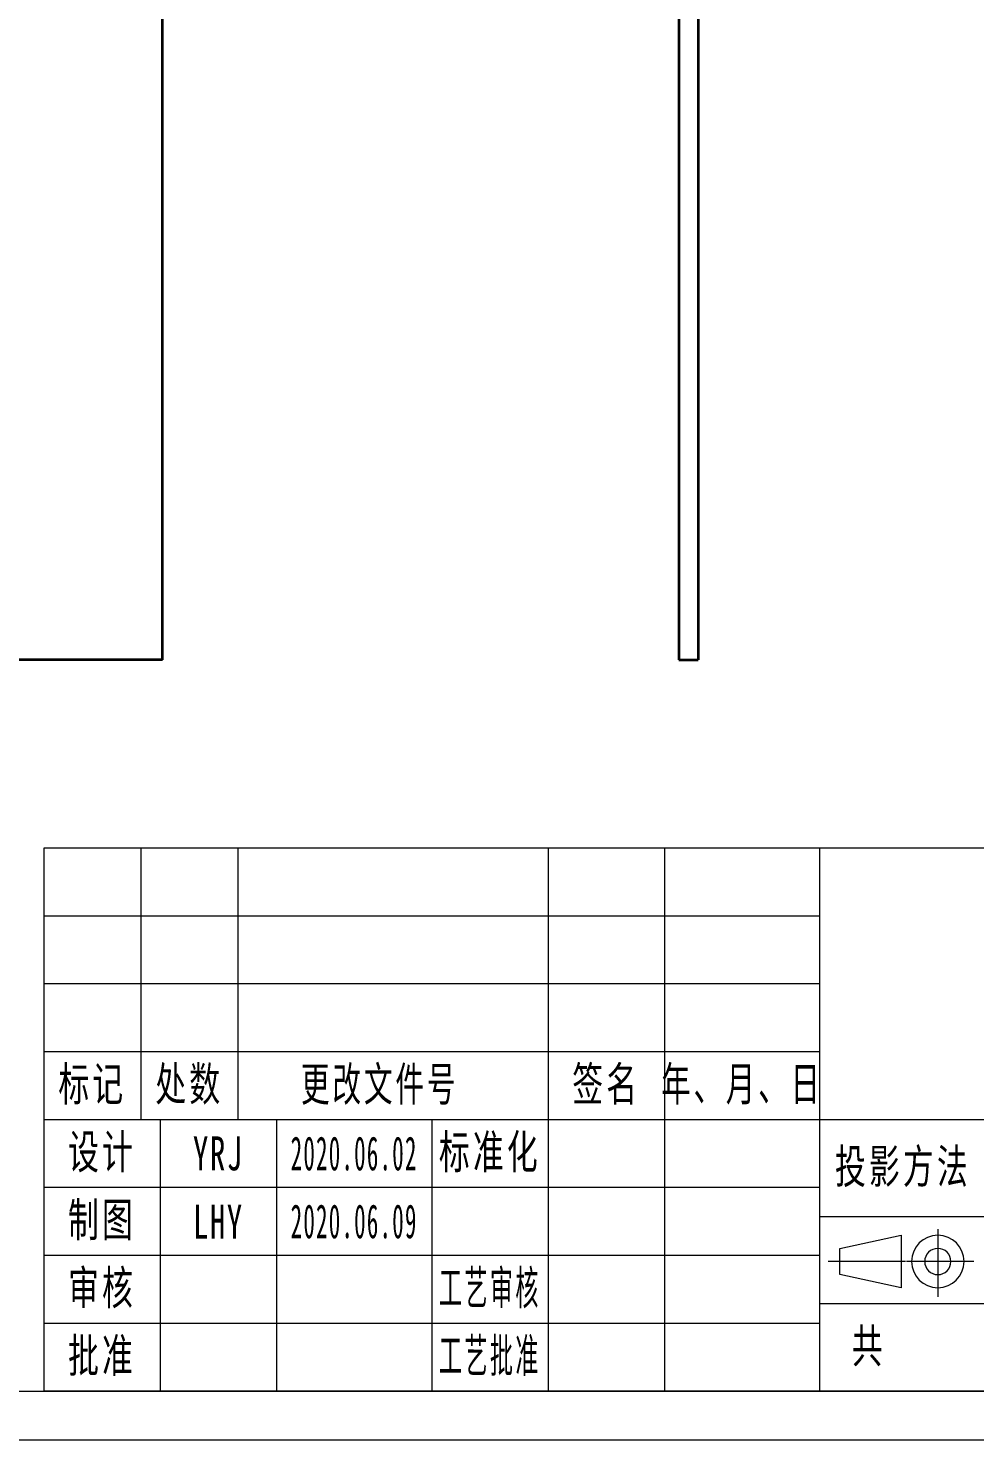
# Model space of a CAD drawing. Header units: millimetres. Extents: x -15766 to 80009, y -9701 to 15159.
# Drawn here: x -7623.5 to -7525.9, y 13253.7 to 13399.3 of the extents above; entities that cross this region are included whole.
import ezdxf

# ---------------------------------------------------------------- set-up
doc = ezdxf.new("R2010")
doc.units = ezdxf.units.MM
doc.linetypes.add('CENTER-HOKUTO_1', pattern=[16, 13, -1, 1, -1])
for name, color, linetype, lineweight in [('AM_VIS', 7, 'Continuous', 18), ('CDRAFT0', 7, 'Continuous', 18), ('title_frame', 7, 'Continuous', 18), ('尺寸线层', 3, 'Continuous', 18), ('粗实线层_1', 7, 'Continuous', 15), ('细实线层', 7, 'Continuous', 18)]:
    doc.layers.add(name, color=color, linetype=linetype, lineweight=lineweight)
doc.styles.add('UserTxtStyle1', font='', dxfattribs={"width": 0.618357})
doc.styles.add('UserTxtStyle2', font='', dxfattribs={"width": 0.634692})
doc.styles.add('标准', font='', dxfattribs={"width": 0.667})
doc.styles.get('UserTxtStyle1').set_extended_font_data('宋体')
doc.styles.get('UserTxtStyle2').set_extended_font_data('宋体')
doc.styles.get('标准').set_extended_font_data('宋体')

# ---------------------------------------------------------------- blocks, each defined once
blk = doc.blocks.new('*X589')
at = {"layer": 'CDRAFT0'}
blk.add_line((0, 0), (420, 0), dxfattribs=at)
at = {"layer": '粗实线层_1'}
blk.add_line((25, 5), (415, 5), dxfattribs=at)

msp = doc.modelspace()

# ---------------------------------------------------------------- linework, layer by layer
at = {"layer": 'AM_VIS', "lineweight": 35}
for p, q in [((-7609.67508, 13334.1486), (-7609.67508, 13474.1486)), ((-7556.43484, 13474.1486), (-7556.43484, 13334.1486)), ((-7554.43484, 13474.1486), (-7554.43484, 13334.1486)), ((-7609.67508, 13334.1486), (-7719.67508, 13334.1486))]:
    msp.add_line(p, q, dxfattribs=at)
at = {"layer": 'AM_VIS', "lineweight": 35, "ltscale": 0.05}
msp.add_line((-7556.43484, 13334.1486), (-7554.43484, 13334.1486), dxfattribs=at)
at = {"layer": '粗实线层_1'}
for p, q in [((-7441.90847, 13314.73384), (-7621.90847, 13314.73384)), ((-7621.90847, 13314.73384), (-7621.90847, 13258.73384)), ((-7541.90847, 13314.73384), (-7541.90847, 13258.73384)), ((-7491.90847, 13286.73384), (-7621.90847, 13286.73384)), ((-7581.90847, 13286.73384), (-7581.90847, 13258.73384)), ((-7541.90847, 13279.73384), (-7621.90847, 13279.73384)), ((-7541.90847, 13272.73384), (-7621.90847, 13272.73384)), ((-7491.90847, 13267.73384), (-7541.90847, 13267.73384)), ((-7541.90847, 13265.73384), (-7621.90847, 13265.73384)), ((-7441.90847, 13258.73384), (-7621.90847, 13258.73384))]:
    msp.add_line(p, q, dxfattribs=at)
at = {"layer": '细实线层'}
for p, q in [((-7611.90847, 13314.73384), (-7611.90847, 13286.73384)), ((-7601.90847, 13314.73384), (-7601.90847, 13286.73384)), ((-7569.90847, 13314.73384), (-7569.90847, 13258.73384)), ((-7557.90847, 13314.73384), (-7557.90847, 13258.73384)), ((-7541.90847, 13307.73384), (-7621.90847, 13307.73384)), ((-7541.90847, 13300.73384), (-7621.90847, 13300.73384)), ((-7541.90847, 13293.73384), (-7621.90847, 13293.73384)), ((-7609.90847, 13286.73384), (-7609.90847, 13258.73384)), ((-7597.90847, 13286.73384), (-7597.90847, 13258.73384)), ((-7491.90847, 13276.73384), (-7541.90847, 13276.73384))]:
    msp.add_line(p, q, dxfattribs=at)
at = {"layer": '细实线层', "color": 2, "linetype": 'CENTER-HOKUTO_1', "lineweight": 18}
for p, q in [((-7529.71035, 13275.43367), (-7529.71035, 13268.45687)), ((-7533.06043, 13272.11267), (-7541.01849, 13272.11267)), ((-7525.998, 13272.11267), (-7532.95366, 13272.11267))]:
    msp.add_line(p, q, dxfattribs=at)
at = {"layer": '细实线层', "color": 3}
for p, q in [((-7539.8068, 13273.46267), (-7533.47975, 13274.81267)), ((-7533.47975, 13274.81267), (-7533.47975, 13269.41267)), ((-7539.8068, 13270.76267), (-7539.8068, 13273.46267)), ((-7533.47975, 13269.41267), (-7539.8068, 13270.76267))]:
    msp.add_line(p, q, dxfattribs=at)
for radius in [2.7, 1.35]:
    msp.add_arc((-7529.71035, 13272.11267), radius, 0, 359.9893827, dxfattribs=at)

# ---------------------------------------------------------------- block references
at = {"layer": 'title_frame'}
msp.add_blockref('*X589', (-7856.90847, 13253.73384), dxfattribs=at)

# ---------------------------------------------------------------- texts
at = {"layer": '尺寸线层', "char_height": 3.5, "attachment_point": 5, "line_spacing_factor": 1.15057}
for s, insert, width, style in [('\\T1.1;标记', (-7616.90847, 13290.23384), 18, '标准'), ('\\T1.1;处数', (-7606.90847, 13290.23384), 18, '标准'), ('\\T1.1;更改文件号', (-7587.27505, 13290.20985), 30, 'UserTxtStyle1'), ('\\T1.1;签名', (-7563.90847, 13290.23384), 22, '标准'), ('\\T1.1;年、月、日', (-7549.90847, 13290.23384), 30, 'UserTxtStyle2'), ('\\T1.1;设计', (-7615.90847, 13283.23384), 22, '标准'), ('\\T1.1;标准化', (-7575.90847, 13283.23384), 22, '标准'), ('{\\T1.1;YRJ}', (-7603.90847, 13283.23384), 22, '标准'), ('{\\W0.5;\\T1.1;2020.06.02}', (-7589.90847, 13283.23384), 16, '标准'), ('\\T1.1;投影方法', (-7533.31347, 13281.73384), 22, '标准'), ('\\T1.1;制图', (-7615.90847, 13276.23384), 22, '标准'), ('{\\T1.1;LHY}', (-7603.90847, 13276.23384), 22, '标准'), ('{\\W0.5;\\T1.1;2020.06.09}', (-7589.90847, 13276.23384), 16, '标准'), ('\\T1.1;审核', (-7615.90847, 13269.23384), 22, '标准'), ('{\\W0.5;\\T1.1;工艺审核}', (-7575.90847, 13269.23384), 22, '标准'), ('\\T1.1;共', (-7536.83714, 13263.23384), 8, '标准'), ('{\\T1.1;批准}', (-7615.90847, 13262.23384), 22, '标准'), ('{\\W0.5;\\T1.1;工艺批准}', (-7575.90847, 13262.23384), 22, '标准')]:
    msp.add_mtext(s, dxfattribs=dict(at, insert=insert, width=width, style=style))

doc.saveas('drawing.dxf')
